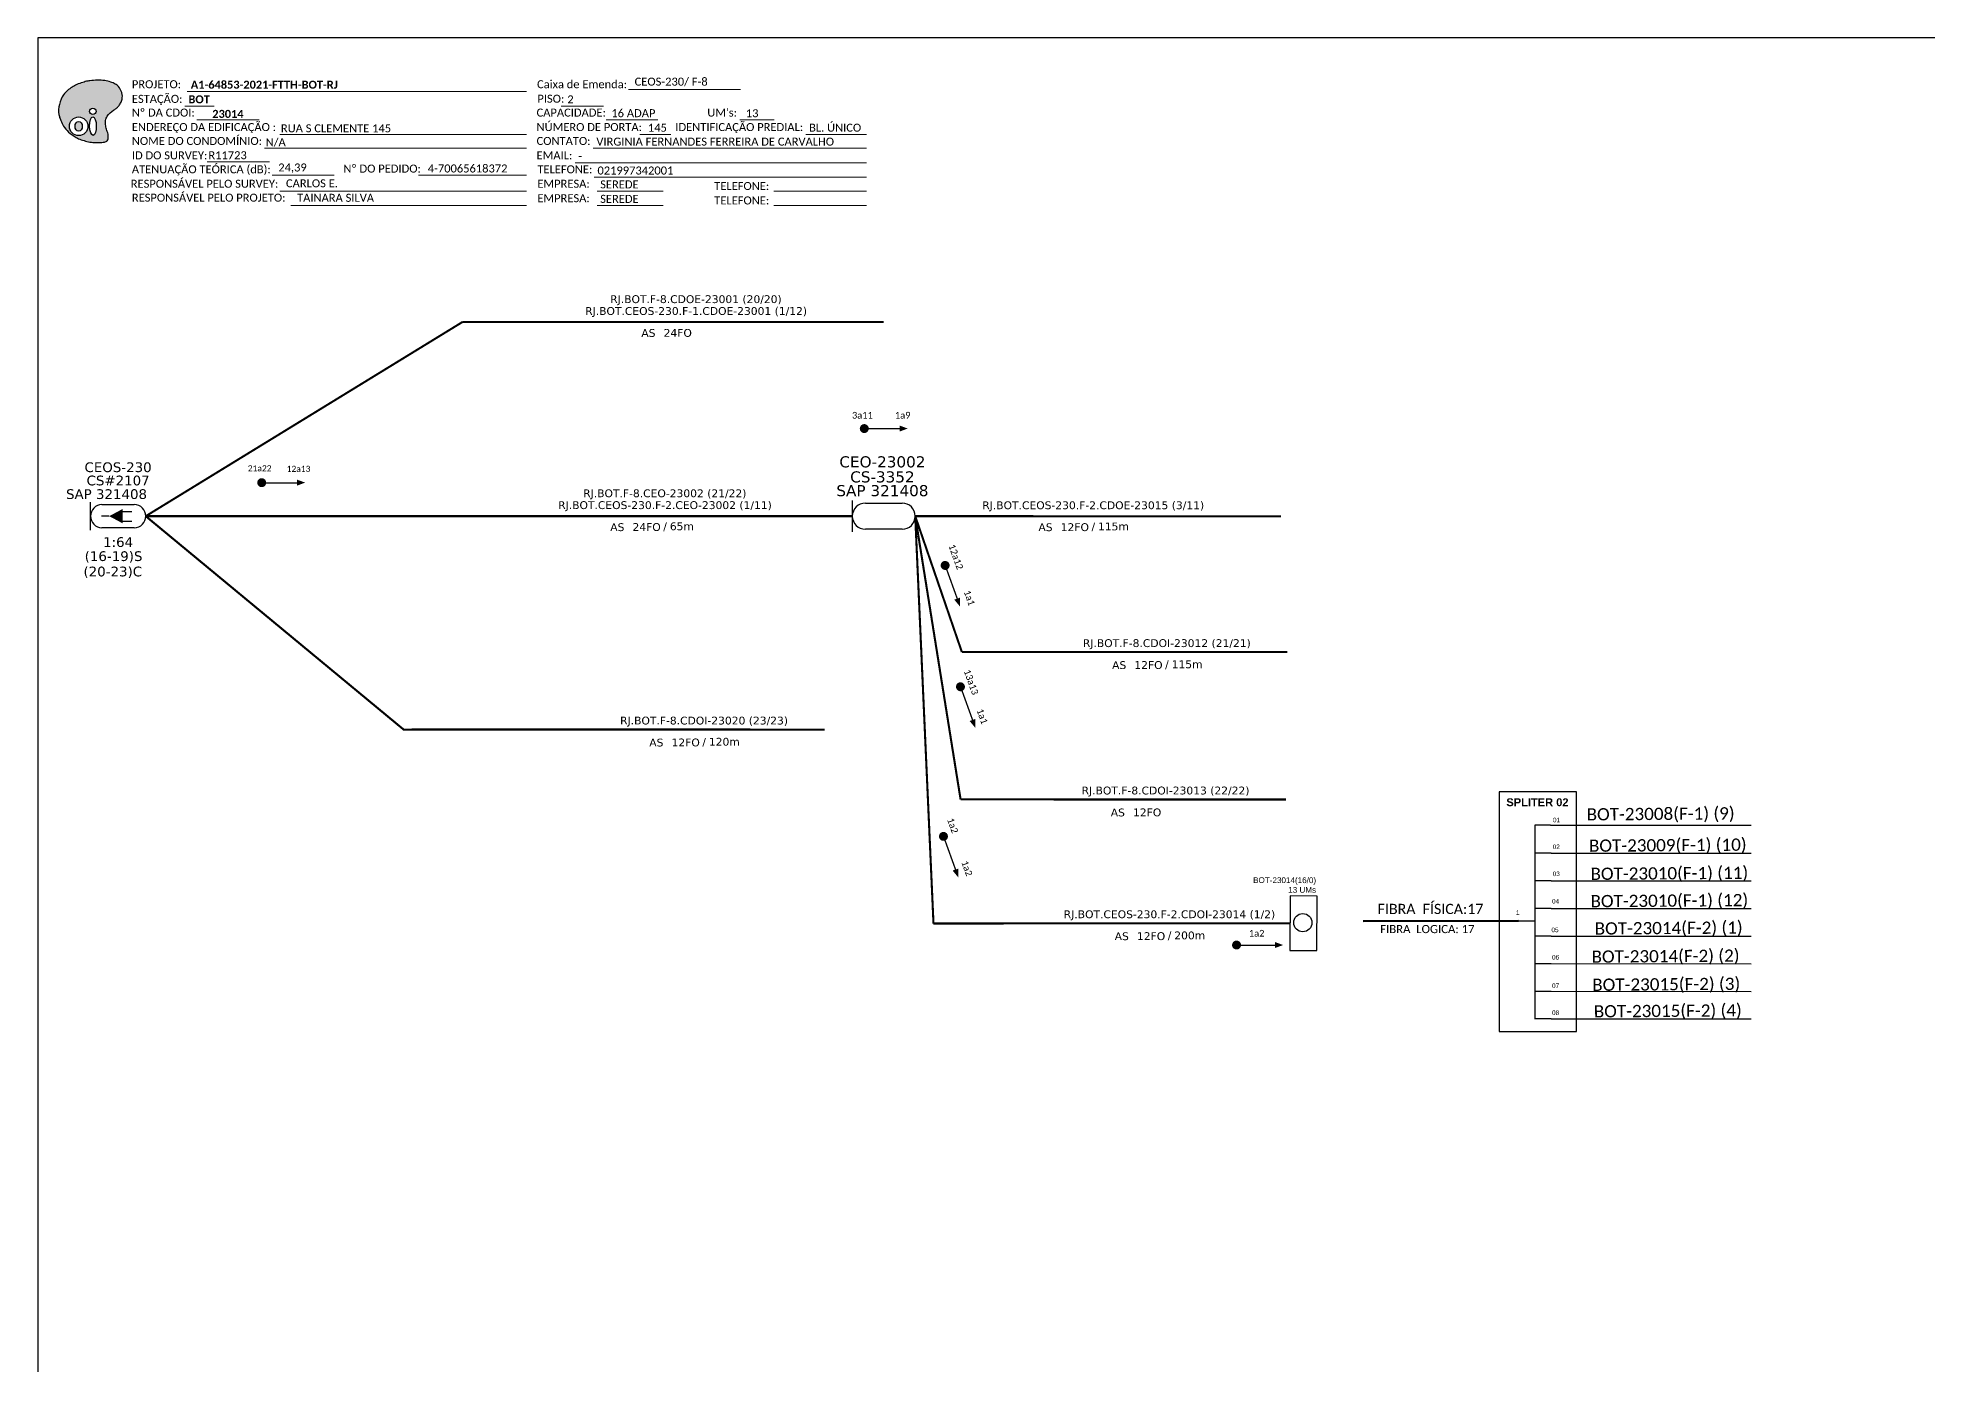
# Model space of a CAD drawing. Extents: x -89 to 749, y 705 to 1299.
# Drawn here: x -89.3 to 333.9, y 1002 to 1299 of the extents above; entities that cross this region are included whole.
import ezdxf
from ezdxf.enums import TextEntityAlignment as Align

# ---------------------------------------------------------------- set-up
doc = ezdxf.new("R2010")
doc.units = 0
for name, color, linetype in [('20.4-CEOS', 1, 'Continuous'), ('20.5-CEO', 1, 'Continuous'), ('CAP a instalar', 1, 'Continuous'), ('Meio Fio', 7, 'Continuous'), ('SETA', 7, 'Continuous')]:
    doc.layers.add(name, color=color, linetype=linetype)
doc.layers.add('40.1-ETIQUETAS', color=1, linetype='Continuous', lineweight=20)
doc.styles.add('ARIAL', font='arial.ttf')
doc.styles.add('siredit', font='verdana.ttf')
doc.styles.get("Standard").update_dxf_attribs({"font": 'arial.ttf'})
doc.styles.add('WMF-Calibri0', font='calibri.ttf')
doc.styles.add('WMF-Calibri1', font='calibrib.ttf')
doc.linetypes.add('FENCELINE1', pattern='A,0.25,-0.1,[133,ltypeshp.shx,S=0.1,R=0,X=-0.1,Y=0],-0.1,1', length=1.45)

# ---------------------------------------------------------------- blocks, each defined once
blk = doc.blocks.new('OI')
h = blk.add_hatch(color=40)
edge = h.paths.add_edge_path()
edge.add_spline(control_points=[(4.35, -0.67), (3.92, -0.99), (3.26, -1.5), (2.81, -2.59), (2.9, -3.5), (3.06, -4.27), (3.31, -4.85), (3.37, -5.39), (3.4, -5.88), (3.2, -6.4), (2.54, -6.61), (1.65, -6.63), (0.55, -6.67), (-0.56, -6.42), (-1.61, -6.14), (-2.77, -5.61), (-3.92, -4.77), (-4.89, -3.7), (-5.34, -2.65), (-5.6, -1.94), (-5.85, -0.96), (-5.71, 0.47), (-5.1, 2.02), (-4.14, 3.02), (-3.3, 3.61), (-2.37, 4.16), (-1.36, 4.44), (-0.56, 4.7), (0.79, 4.85), (2.24, 4.97), (3.79, 4.57), (4.67, 4.21), (5.44, 3.65), (5.76, 2.99), (6.03, 2.21), (6.01, 1.46), (5.72, 0.64), (5.31, 0.08), (4.88, -0.38), (4.51, -0.55), (4.35, -0.67)], knot_values=[0, 0, 0, 0, 1.60434, 2.417191, 3.427595, 4.282808, 4.776746, 5.304182, 5.888771, 6.258406, 6.858137, 7.79129, 8.986195, 10.124242, 11.187857, 12.242908, 13.953784, 15.414161, 16.515391, 17.349188, 17.675853, 19.552021, 21.515531, 22.568638, 23.63245, 24.621084, 25.782718, 26.745347, 27.142653, 29.870543, 31.004649, 31.921532, 32.709589, 33.801391, 34.042471, 35.192333, 35.971461, 36.628871, 37.254359, 37.836911, 37.836911, 37.836911, 37.836911], degree=3, periodic=0)
h.paths.add_polyline_path([(1.13, -0.87, -1), (-0.04, -0.87, -1)], flags=16)
edge = h.paths.add_edge_path(flags=16)
edge.add_ellipse((0.56, -3.59), major_axis=(-0.02, 1.71), ratio=0.361305, start_angle=0, end_angle=360)
h.paths.add_polyline_path([(-0.36, -3.62, -1), (-3.8, -3.62, -1)], flags=16)
edge = h.paths.add_edge_path(flags=0)
edge.add_ellipse((-2.08, -3.62), major_axis=(0, 0.885), ratio=0.758294, start_angle=0, end_angle=360)
at = {"color": 40}
for centre, radius in [((-2.08, -3.62), 1.72), ((0.54, -0.87), 0.587)]:
    blk.add_circle(centre, radius, dxfattribs=at)
blk.add_ellipse((-2.08, -3.62), major_axis=(0, 0.885), ratio=0.758294, start_param=-3.141592653589792, end_param=3.141592653589792, dxfattribs=at)
blk.add_ellipse((0.56, -3.59), major_axis=(-0.02, 1.71), ratio=0.361305, dxfattribs=at)
at = {"color": 40, "start_tangent": (-0.800898, -0.598801), "end_tangent": (-0.800898, -0.598801)}
blk.add_spline([(4.35, -0.67), (3.2, -1.78), (2.9, -2.54), (2.92, -3.55), (3.12, -4.38), (3.28, -4.85), (3.37, -5.37), (3.35, -5.95), (3.2, -6.29), (2.66, -6.55), (1.73, -6.63), (0.54, -6.62), (-0.58, -6.41), (-1.6, -6.11), (-2.56, -5.67), (-3.95, -4.67), (-4.89, -3.56), (-5.37, -2.56), (-5.64, -1.78), (-5.72, -1.46), (-5.63, 0.42), (-4.84, 2.22), (-4.13, 2.99), (-3.27, 3.62), (-2.4, 4.09), (-1.3, 4.47), (-0.37, 4.72), (0.02, 4.77), (2.75, 4.8), (3.85, 4.53), (4.69, 4.16), (5.31, 3.68), (5.85, 2.73), (5.93, 2.5), (5.94, 1.35), (5.67, 0.62), (5.29, 0.08), (4.84, -0.36), (4.35, -0.67)], degree=3, dxfattribs=at)
blk = doc.blocks.new('CARIMBO')
at = {"color": 7, "lineweight": 0}
for points in [[(35.66, -16.79), (111.64, -16.79)], [(134.48, -16.3), (159.61, -16.3)], [(35.15, -20.06), (41.7, -20.06)], [(119.43, -20.02), (128.92, -20.02)], [(37.81, -23.14), (51.75, -23.14)], [(129.48, -23.14), (141.1, -23.14)], [(159.42, -23.14), (167.09, -23.14)], [(52.97, -29.48), (111.64, -29.48)], [(56.38, -26.37), (111.64, -26.37)], [(126.6, -29.48), (187.83, -29.48)], [(137.07, -26.37), (144.01, -26.37)], [(174.24, -26.37), (187.8, -26.37)], [(40.13, -32.55), (54.07, -32.55)], [(122.56, -32.72), (187.83, -32.72)], [(54.67, -35.52), (68.61, -35.52)], [(126.84, -35.96), (187.83, -35.96)], [(56.38, -39.07), (111.64, -39.07)], [(58.87, -42.31), (111.64, -42.31)], [(127.45, -39.07), (142.25, -39.07)], [(127.45, -42.31), (142.25, -42.31)], [(167.06, -39.07), (187.83, -39.07)], [(167.06, -42.31), (187.83, -42.31)]]:
    blk.add_lwpolyline(points, dxfattribs=at)
at = {"color": 7, "xscale": 1.213923925163967, "yscale": 1.213923925163967, "zscale": 1.213923925163967, "rotation": 0.1532896023949059}
blk.add_blockref('OI', (13.86, -20.16), dxfattribs=at)
at = {"color": 7, "lineweight": 0, "style": 'WMF-Calibri0'}
for s, height, p in [('PROJETO:', 1.793, (23.26, -16.04)), ('Caixa de Emenda:', 1.7927, (114.02, -16.04)), ('ESTAÇÃO:', 1.793, (23.26, -19.32)), ('Nº DA CDOI:', 1.7927, (23.26, -22.39)), ('CAPACIDADE:', 1.7927, (113.91, -22.39)), ('PISO:', 1.793, (114.09, -19.28)), ("UM's:", 1.793, (152.15, -22.39)), ('ENDEREÇO DA EDIFICAÇÃO :', 1.7927, (23.26, -25.63)), ('NÚMERO DE PORTA:', 1.7927, (113.91, -25.63)), ('IDENTIFICAÇÃO PREDIAL:', 1.7927, (144.99, -25.63)), ('NOME DO CONDOMÍNIO:', 1.7927, (23.26, -28.74)), ('CONTATO:', 1.793, (113.91, -28.74)), ('ATENUAÇÃO TEÓRICA (dB):', 1.7927, (23.26, -35.09)), ('ID DO SURVEY:', 1.7927, (23.26, -31.97)), ('EMAIL:', 1.793, (113.91, -31.97)), ('TELEFONE:', 1.793, (114.09, -35.09)), ('RESPONSÁVEL PELO SURVEY:', 1.7927, (23.02, -38.32)), ('EMPRESA:', 1.793, (114.09, -38.32)), ('TELEFONE:', 1.793, (153.7, -38.83)), ('RESPONSÁVEL PELO PROJETO:', 1.7927, (23.26, -41.44)), ('EMPRESA:', 1.793, (114.09, -41.56)), ('TELEFONE:', 1.793, (153.7, -42.06))]:
    blk.add_text(s, height=height, dxfattribs=at).set_placement(p)
at = {"color": 7, "lineweight": 0, "flags": 8}
for tag, p, style in [('PROJ', (36.46, -16.13), 'WMF-Calibri1'), ('CEOS-XX', (135.87, -15.46), 'WMF-Calibri0'), ('EST', (35.94, -19.41), 'WMF-Calibri1'), ('PISO_PTR', (120.78, -19.42), 'WMF-Calibri0'), ('CAPAC.', (130.66, -22.52), 'WMF-Calibri0'), ("UC'S", (160.78, -22.54), 'WMF-Calibri0'), ('LOGRADOURO', (56.65, -25.91), 'WMF-Calibri0'), ('N°', (138.85, -25.77), 'WMF-Calibri0'), ('N°PREDIO', (174.94, -25.77), 'WMF-Calibri0'), ('NOME_DO_COND.', (53.23, -29.02), 'WMF-Calibri0'), ('NOME_DO_CONTATO', (127.3, -28.89), 'WMF-Calibri0'), ('_ID_', (40.39, -31.94), 'WMF-Calibri0'), ('O_POTEN', (56.06, -34.68), 'WMF-Calibri0'), ('EMAIL', (123.26, -32.12), 'WMF-Calibri0'), ('TELEFONE', (127.55, -35.36), 'WMF-Calibri0'), ('RES_SURVEY', (57.78, -38.23), 'WMF-Calibri0'), ('EMP_RESP_SURVEY', (128.16, -38.47), 'WMF-Calibri0'), ('CONT_RESP_SURVEY', (167.76, -38.47), 'WMF-Calibri0'), ('RES_PROJ', (60.27, -41.47), 'WMF-Calibri0'), ('EMP_RESP_PROJ', (128.16, -41.71), 'WMF-Calibri0'), ('CONT_RESP_PROJ', (167.76, -41.71), 'WMF-Calibri0')]:
    blk.add_attdef(tag, p, '', height=1.79, dxfattribs=dict(at, style=style))
at = {"color": 7, "lineweight": 0, "style": 'WMF-Calibri1', "flags": 8}
blk.add_attdef("N° CDO'S", text='', height=1.79, dxfattribs=at).set_placement((44.78, -22.68), align=Align.CENTER)

msp = doc.modelspace()

# ---------------------------------------------------------------- linework, layer by layer
at = {"color": 7, "linetype": 'Continuous'}
for p, q in [((245.98, 1122.73), (245.98, 1079.3)), ((249.5, 1122.73), (245.98, 1122.73)), ((249.67, 1116.44), (246.16, 1116.44)), ((249.67, 1110.25), (246.16, 1110.25)), ((242.33, 1101.3), (245.96, 1101.3)), ((249.67, 1104.03), (246.16, 1104.03)), ((249.67, 1097.87), (246.16, 1097.87)), ((249.67, 1091.7), (246.16, 1091.7)), ((249.67, 1085.51), (246.16, 1085.51)), ((249.67, 1079.34), (246.16, 1079.34))]:
    msp.add_line(p, q, dxfattribs=at)
at = {"color": 10, "linetype": 'Continuous'}
for p, q in [((249.5, 1122.73), (294.44, 1122.71)), ((249.67, 1116.44), (294.44, 1116.43)), ((249.67, 1110.26), (294.44, 1110.25)), ((249.67, 1104.04), (294.44, 1104.03)), ((249.67, 1097.88), (294.44, 1097.87)), ((249.67, 1091.71), (294.44, 1091.7)), ((249.67, 1085.52), (294.44, 1085.51)), ((249.67, 1079.34), (294.44, 1079.32))]:
    msp.add_line(p, q, dxfattribs=at)
at = {"color": 1, "linetype": 'Continuous', "lineweight": 60}
msp.add_line((242.33, 1101.3), (207.54, 1101.19), dxfattribs=at)
msp.add_lwpolyline([(-89.32, 705.02), (749.25, 705.02), (749.25, 1299.02), (-89.32, 1299.02), (-89.32, 705.02)])
at = {"color": 7, "lineweight": 0}
msp.add_lwpolyline([(-4.01, 1268.26), (20.14, 1268.26)], dxfattribs=at)
at = {"const_width": 1}
for points in [[(95.3, 1211.52, 1), (96.3, 1211.52, 1)], [(-39.66, 1199.41, 1), (-38.66, 1199.41, 1)], [(113.74, 1181.35, 1), (114.08, 1180.41, 1)], [(117.17, 1154.18, 1), (117.51, 1153.24, 1)], [(113.37, 1120.68, 1), (113.7, 1119.74, 1)], [(178.68, 1095.88, 1), (179.68, 1095.88, 1)]]:
    msp.add_lwpolyline(points, format="xyb", close=True, dxfattribs=at)
at = {"color": 7}
msp.add_lwpolyline([(238.01, 1076.52), (255.29, 1076.52), (255.29, 1130.17), (238.01, 1130.17)], close=True, dxfattribs=at)
at = {"color": 1}
msp.add_lwpolyline([(191.14, 1094.65), (197.19, 1094.62), (197.26, 1106.83), (191.21, 1106.87)], close=True, dxfattribs=at)
at = {"layer": '20.4-CEOS', "color": 255}
for p, q in [((-74.94, 1194.49), (-67.71, 1194.49)), ((-67.71, 1189.33), (-74.94, 1189.33))]:
    msp.add_line(p, q, dxfattribs=at)
for points in [[(-77.51, 1188.8), (-77.51, 1195.02)], [(-73.32, 1191.91), (-75.06, 1191.91)], [(-70.47, 1192.93), (-68.27, 1192.93)], [(-70.47, 1190.79), (-68.27, 1190.79)]]:
    msp.add_lwpolyline(points, dxfattribs=at)
msp.add_lwpolyline([(-73.32, 1191.91, 0, 3.18, 0), (-70.34, 1191.91, 3.18, 3.18, 0)], format="xyseb", dxfattribs=at)
for centre, start, end in [((-74.94, 1191.91), 90, 270), ((-67.71, 1191.91), 270, 90)]:
    msp.add_arc(centre, 2.58, start, end, dxfattribs=at)
at = {"layer": '20.5-CEO', "color": 5}
for p, q in [((96.05, 1194.84), (104.27, 1194.84)), ((104.27, 1188.98), (96.05, 1188.98))]:
    msp.add_line(p, q, dxfattribs=at)
msp.add_lwpolyline([(93.12, 1195.44), (93.12, 1188.37)], dxfattribs=at)
for centre, start, end in [((96.05, 1191.91), 90, 270), ((104.27, 1191.91), 270, 90)]:
    msp.add_arc(centre, 2.93, start, end, dxfattribs=at)
at = {"layer": 'CAP a instalar', "color": 255, "linetype": 'FENCELINE1', "ltscale": 7, "const_width": 0.467}
for points in [[(-65.14, 1191.91), (5.84, 1235.41)], [(5.84, 1235.41), (100.16, 1235.38)], [(-65.14, 1191.91), (93.12, 1191.91)], [(-65.14, 1191.91), (-7.38, 1144.13), (1.9, 1144.14)], [(107.21, 1191.91), (189.1, 1191.88)], [(1.9, 1144.14), (86.93, 1144.13)]]:
    msp.add_lwpolyline(points, dxfattribs=at)
at = {"layer": 'CAP a instalar', "color": 7, "linetype": 'FENCELINE1', "ltscale": 7, "const_width": 0.467}
for points in [[(107.21, 1191.91), (117.66, 1161.48)], [(107.21, 1191.91), (117.37, 1128.48)], [(117.66, 1161.48), (190.58, 1161.47)], [(117.37, 1128.48), (190.29, 1128.47)]]:
    msp.add_lwpolyline(points, dxfattribs=at)
at = {"layer": 'CAP a instalar', "color": 1, "linetype": 'FENCELINE1', "ltscale": 7, "const_width": 0.467}
msp.add_lwpolyline([(107.21, 1191.91), (111.3, 1100.7)], dxfattribs=at)
at = {"layer": 'CAP a instalar', "linetype": 'FENCELINE1', "ltscale": 7, "const_width": 0.467}
msp.add_lwpolyline([(111.3, 1100.7), (191.17, 1100.76)], dxfattribs=at)
at = {"layer": 'Meio Fio', "color": 1}
msp.add_circle((194.02, 1100.88), 2.04, dxfattribs=at)
at = {"layer": 'SETA'}
for points in [[(95.8, 1211.52), (104.4, 1211.52)], [(-39.16, 1199.41), (-30.56, 1199.41)], [(113.91, 1180.88), (116.81, 1172.78)], [(117.34, 1153.71), (120.24, 1145.62)], [(113.53, 1120.21), (116.43, 1112.12)], [(179.18, 1095.88), (187.78, 1095.88)]]:
    msp.add_lwpolyline(points, dxfattribs=at)
for points in [[(103.71, 1212.2), (105.54, 1211.53), (103.71, 1210.86)], [(-31.25, 1200.09), (-29.42, 1199.42), (-31.25, 1198.75)], [(117.22, 1173.66), (117.21, 1171.71), (115.96, 1173.21)], [(120.65, 1146.5), (120.64, 1144.55), (119.39, 1146.05)], [(116.84, 1113), (116.83, 1111.05), (115.59, 1112.55)], [(187.78, 1096.55), (189.61, 1095.88), (187.78, 1095.21)]]:
    msp.add_solid(points, dxfattribs=at)

# ---------------------------------------------------------------- block references
ref = msp.add_blockref('CARIMBO', (-91.51, 1303.77))
ref.add_attrib('PROJ', 'A1-64853-2021-FTTH-BOT-RJ', (-55.05, 1287.63), dxfattribs={"color": 7, "lineweight": 0, "height": 1.7927, "style": 'WMF-Calibri1'})
ref.add_attrib('EST', 'BOT', (-55.57, 1284.35), dxfattribs={"color": 7, "lineweight": 0, "height": 1.793, "style": 'WMF-Calibri1'})
ref.add_attrib("N° CDO'S", '23014', dxfattribs={"color": 7, "lineweight": 0, "height": 1.793, "style": 'WMF-Calibri1'}).set_placement((-46.73, 1281.09), align=Align.CENTER)
ref.add_attrib('LOGRADOURO', 'RUA S CLEMENTE 145 ', (-34.86, 1277.86), dxfattribs={"color": 7, "lineweight": 0, "height": 1.7927, "style": 'WMF-Calibri0'})
ref.add_attrib('NOME_DO_COND.', 'N/A', (-38.28, 1274.74), dxfattribs={"color": 7, "lineweight": 0, "height": 1.793, "style": 'WMF-Calibri0'})
ref.add_attrib('_ID_', 'R11723', (-51.11, 1271.83), dxfattribs={"color": 7, "lineweight": 0, "height": 1.793, "style": 'WMF-Calibri0'})
ref.add_attrib('O_POTEN', '24,39', (-35.45, 1269.09), dxfattribs={"color": 7, "lineweight": 0, "height": 1.793, "style": 'WMF-Calibri0'})
ref.add_attrib('RES_SURVEY', 'CARLOS E.', (-33.73, 1265.54), dxfattribs={"color": 7, "lineweight": 0, "height": 1.793, "style": 'WMF-Calibri0'})
ref.add_attrib('RES_PROJ', 'TAINARA SILVA', (-31.24, 1262.3), dxfattribs={"color": 7, "lineweight": 0, "height": 1.7927, "style": 'WMF-Calibri0'})
ref.add_attrib('CEOS-XX', 'CEOS-230/ F-8', (44.36, 1288.31), dxfattribs={"color": 7, "lineweight": 0, "height": 1.7927, "style": 'WMF-Calibri0'})
ref.add_attrib('CAPAC.', '16 ADAP', (39.15, 1281.25), dxfattribs={"color": 7, "lineweight": 0, "height": 1.793, "style": 'WMF-Calibri0'})
ref.add_attrib("UC'S", '13', (69.27, 1281.23), dxfattribs={"color": 7, "lineweight": 0, "height": 1.793, "style": 'WMF-Calibri0'})
ref.add_attrib('PISO_PTR', '2', (29.28, 1284.34), dxfattribs={"color": 7, "lineweight": 0, "height": 1.79, "style": 'WMF-Calibri0'})
ref.add_attrib('N°', '145', (47.34, 1278), dxfattribs={"color": 7, "lineweight": 0, "height": 1.793, "style": 'WMF-Calibri0'})
ref.add_attrib('N°PREDIO', 'BL. ÚNICO', (83.43, 1278), dxfattribs={"color": 7, "lineweight": 0, "height": 1.793, "style": 'WMF-Calibri0'})
ref.add_attrib('NOME_DO_CONTATO', 'VIRGINIA FERNANDES FERREIRA DE CARVALHO', (35.79, 1274.88), dxfattribs={"color": 7, "lineweight": 0, "height": 1.7927, "style": 'WMF-Calibri0'})
ref.add_attrib('EMAIL', '-', (31.75, 1271.65), dxfattribs={"color": 7, "lineweight": 0, "height": 1.79, "style": 'WMF-Calibri0'})
ref.add_attrib('TELEFONE', '021997342001', (36.04, 1268.41), dxfattribs={"color": 7, "lineweight": 0, "height": 1.7927, "style": 'WMF-Calibri0'})
ref.add_attrib('EMP_RESP_SURVEY', 'SEREDE', (36.65, 1265.3), dxfattribs={"color": 7, "lineweight": 0, "height": 1.793, "style": 'WMF-Calibri0'})
ref.add_attrib('EMP_RESP_PROJ', 'SEREDE', (36.65, 1262.06), dxfattribs={"color": 7, "lineweight": 0, "height": 1.793, "style": 'WMF-Calibri0'})

# ---------------------------------------------------------------- texts
at = {"color": 7, "lineweight": 0, "style": 'WMF-Calibri0'}
msp.add_text('Nº DO PEDIDO:', height=1.7927, dxfattribs=at).set_placement((-20.88, 1268.84))
at = {"attachment_point": 5}
for s, insert, char_height, width in [('\\C7;\\fCalibri|b0|i0|c0|p34;3a11\\P', (95.38, 1214.5), 1.5, 25.3588), ('\\C7;\\fCalibri|b0|i0|c0|p34;1a9', (104.4, 1214.5), 1.5, 25.3588), ('\\C7;\\fCalibri|b0|i0|c0|p34;21a22', (-39.62, 1202.62), 1.36, 25.3588), ('\\C7;\\fCalibri|b0|i0|c0|p34;12a13', (-30.92, 1202.5), 1.36, 25.3588), ('\\C10;\\fArial|b1|i0|c0|p34;\\H1x;SPLITER 02', (246.57, 1127.84), 1.7753, 17.28), ('\\C7;\\fArial|b0|i0|;\\H1.0273588255048;01 ', (250.84, 1123.87), 1.7753, 3.5602), ('\\C7;\\fArial|b0|i0|;\\H1.0273588255048;02 ', (250.79, 1117.87), 1.7753, 3.7582), ('\\C7;\\fArial|b0|i0|;\\H1.0273588255048;03 ', (250.79, 1111.82), 1.7753, 3.456), ('\\C7;\\fCalibri|b0|i0|c0|p34;FIBRA  FÍSICA:17', (222.62, 1103.95), 2.2859, 34.56), ('\\C7;\\fArial|b0|i0|;\\H1.0273588255048;04 ', (250.64, 1105.68), 1.7753, 3.7582), ('\\C7;\\fCalibri|b0|i0|c0|p34;FIBRA  LOGICA: 17', (221.92, 1099.45), 1.8289, 34.56), ('\\C7;\\fArial|b0|i0|;\\H1.0273588255048;1', (242.16, 1103.12), 1.7753, 1.7584), ('\\C7;\\fArial|b0|i0|;\\H1.0273588255048;05 ', (250.51, 1099.26), 1.7753, 4.6222), ('\\C7;\\fArial|b0|i0|;\\H1.0273588255048;06 ', (250.64, 1093.13), 1.7753, 3.7582), ('\\C7;\\fArial|b0|i0|;\\H1.0273588255048;07 ', (250.64, 1086.76), 1.7753, 3.7582), ('\\C7;\\fArial|b0|i0|;\\H1.0273588255048;08 ', (250.64, 1080.72), 1.7753, 3.7582)]:
    msp.add_mtext(s, dxfattribs=dict(at, insert=insert, char_height=char_height, width=width))
for s, insert, char_height, width, rotation in [('\\C7;\\fCalibri|b0|i0|c0|p34;12a12', (116.32, 1182.79), 1.5, 25.3588, 289.7143), ('\\C7;\\fCalibri|b0|i0|c0|p34;1a1', (119.34, 1173.6), 1.5, 25.3588, 289.7143), ('\\C7;\\fCalibri|b0|i0|c0|p34;13a13', (119.74, 1154.75), 1.5, 25.3588, 289.7143), ('\\C7;\\fCalibri|b0|i0|c0|p34;1a1', (122.22, 1147.08), 1.5, 25.3588, 289.7143), ('\\C7;\\fCalibri|b0|i0|c0|p34;BOT-23008(F-1) (9)', (274.17, 1124.96), 2.7432, 66.7441, 0.4195), ('\\C7;\\fCalibri|b0|i0|c0|p34;1a2', (115.6, 1122.62), 1.5, 25.3588, 289.7143), ('\\C7;\\fCalibri|b0|i0|c0|p34;BOT-23009(F-1) (10)', (275.77, 1117.95), 2.7432, 66.7441, 0.4195), ('\\C7;\\fCalibri|b0|i0|c0|p34;1a2', (118.8, 1113.04), 1.5, 25.3588, 289.7143), ('\\C7;\\fCalibri|b0|i0|c0|p34;BOT-23010(F-1) (11)', (276.12, 1111.65), 2.7432, 66.7441, 0.4195), ('\\C7;\\fCalibri|b0|i0|c0|p34;BOT-23010(F-1) (12)', (276.12, 1105.53), 2.7432, 66.7441, 0.4195), ('\\C1;\\fCalibri|b0|i0|c0|p34;BOT-23014(F-2) (1)', (275.97, 1099.4), 2.7432, 66.7441, 0.4195), ('\\C1;\\fCalibri|b0|i0|c0|p34;BOT-23014(F-2) (2)', (275.27, 1093.1), 2.7432, 66.7441, 0.4195), ('\\C7;\\fCalibri|b0|i0|c0|p34;BOT-23015(F-2) (3)', (275.42, 1086.8), 2.7432, 66.7441, 0.4195), ('\\C7;\\fCalibri|b0|i0|c0|p34;BOT-23015(F-2) (4)', (275.77, 1080.85), 2.7432, 66.7441, 0.4195)]:
    msp.add_mtext(s, dxfattribs=dict(at, insert=insert, char_height=char_height, width=width, rotation=rotation))
at = {"color": 1, "insert": (197, 1111.04), "char_height": 1.2982, "width": 21.0663, "attachment_point": 3, "rotation": 359.9363, "style": 'ARIAL'}
msp.add_mtext('BOT-23014(16/0)\\P13 UMs', dxfattribs=at)
at = {"color": 1, "insert": (183.68, 1098.51), "char_height": 1.5, "width": 25.3588, "attachment_point": 5}
msp.add_mtext('\\C7;\\fCalibri|b0|i0|c0|p34;1a2', dxfattribs=at)
at = {"color": 7, "lineweight": 0, "style": 'WMF-Calibri0', "flags": 8}
msp.add_attdef('4-70065618372', (-1.97, 1268.87), '4-70065618372', height=1.7927, dxfattribs=at)
at = {"layer": '20.4-CEOS', "color": 255, "style": 'siredit'}
for s, height, p in [('CEOS-230', 2.183, (-71.33, 1203.96)), ('   SAP 321408', 2.1826, (-75.35, 1197.94)), ('CS#2107', 2.183, (-71.33, 1200.99)), ('1:64', 2.183, (-71.33, 1187.2)), ('    (20-23)C', 2.1826, (-74.42, 1180.61)), ('    (16-19)S', 2.1826, (-74.25, 1184.05))]:
    msp.add_text(s, height=height, dxfattribs=at).set_placement(p, align=Align.TOP_CENTER)
at = {"layer": '20.5-CEO', "color": 5, "style": 'siredit'}
for s, p in [('CEO-23002', (99.86, 1205.32)), ('CS-3352', (99.86, 1201.95)), ('SAP 321408', (99.86, 1198.87))]:
    msp.add_text(s, height=2.484, rotation=360, dxfattribs=at).set_placement(p, align=Align.TOP_CENTER)
at = {"layer": '40.1-ETIQUETAS', "color": 255, "style": 'siredit'}
for s, p in [('RJ.BOT.F-8.CDOE-23001 (20/20)', (58.09, 1240.5)), ('RJ.BOT.CEOS-230.F-1.CDOE-23001 (1/12)', (58.13, 1237.85)), ('RJ.BOT.F-8.CEO-23002 (21/22)', (51.12, 1197.03)), ('RJ.BOT.CEOS-230.F-2.CEO-23002 (1/11)', (51.16, 1194.38)), ('RJ.BOT.CEOS-230.F-2.CDOE-23015 (3/11)', (147.07, 1194.35)), ('RJ.BOT.F-8.CDOI-23020 (23/23)', (59.91, 1146.14))]:
    msp.add_text(s, height=1.7496, dxfattribs=at).set_placement(p, align=Align.MIDDLE_CENTER)
for s, p in [('AS', (49.03, 1232.93)), ('24FO', (57.18, 1232.95)), ('AS', (42.07, 1189.45)), ('24FO', (50.21, 1189.48)), ('/', (51.59, 1189.64)), ('AS', (137.97, 1189.43)), ('12FO', (146.12, 1189.45)), ('/', (147.5, 1189.61)), ('AS', (50.81, 1141.22)), ('12FO', (58.96, 1141.24)), ('/', (60.34, 1141.4))]:
    msp.add_text(s, height=1.75, dxfattribs=at).set_placement(p, align=Align.MIDDLE_RIGHT)
for s, p in [('65m', (52.25, 1189.64)), ('115m', (148.15, 1189.61)), ('120m', (60.99, 1141.4))]:
    msp.add_text(s, height=1.75, dxfattribs=at).set_placement(p, align=Align.MIDDLE_LEFT)
at = {"layer": '40.1-ETIQUETAS', "color": 7, "style": 'siredit'}
for s, p in [('RJ.BOT.F-8.CDOI-23012 (21/21)', (163.56, 1163.48)), ('RJ.BOT.F-8.CDOI-23013 (22/22)', (163.27, 1130.48))]:
    msp.add_text(s, height=1.7496, dxfattribs=at).set_placement(p, align=Align.MIDDLE_CENTER)
for s, p in [('/', (163.99, 1158.74)), ('AS', (154.47, 1158.56)), ('12FO', (162.61, 1158.58)), ('AS', (154.17, 1125.56)), ('12FO', (162.32, 1125.58))]:
    msp.add_text(s, height=1.75, dxfattribs=at).set_placement(p, align=Align.MIDDLE_RIGHT)
msp.add_text('115m', height=1.75, dxfattribs=at).set_placement((164.65, 1158.74), align=Align.MIDDLE_LEFT)
at = {"layer": '40.1-ETIQUETAS', "style": 'siredit'}
msp.add_text('RJ.BOT.CEOS-230.F-2.CDOI-23014 (1/2)', height=1.7496, dxfattribs=at).set_placement((164.15, 1102.77), align=Align.MIDDLE_CENTER)
for s, p in [('AS', (155.05, 1097.85)), ('12FO', (163.2, 1097.87)), ('/', (164.58, 1098.04))]:
    msp.add_text(s, height=1.75, dxfattribs=at).set_placement(p, align=Align.MIDDLE_RIGHT)
msp.add_text('200m', height=1.75, dxfattribs=at).set_placement((165.23, 1098.04), align=Align.MIDDLE_LEFT)

doc.saveas('drawing.dxf')
